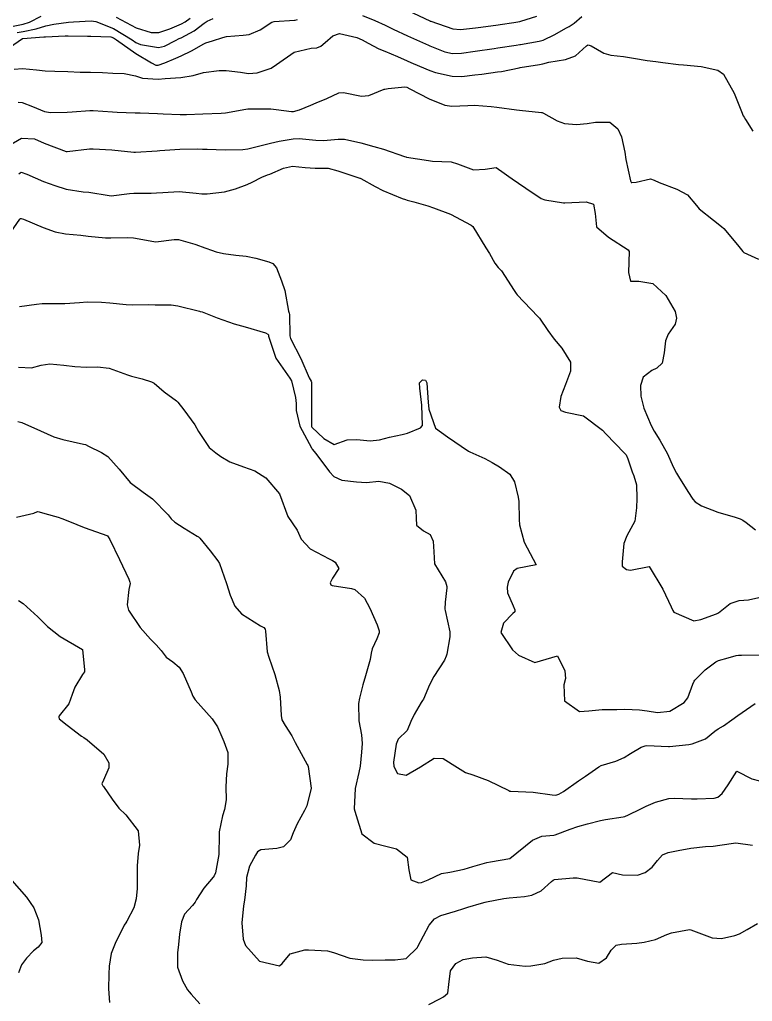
# Model space of a CAD drawing. Header units: metres. Extents: x 318500 to 325275, y 7408834 to 7428799.
# Drawn here: x 323773.1 to 323837.9, y 7421141.5 to 7421228.5 of the extents above; entities that cross this region are included whole.
import ezdxf

# ---------------------------------------------------------------- set-up
doc = ezdxf.new("R2010")
doc.units = ezdxf.units.M
doc.header["$MEASUREMENT"] = 0
for name, color, linetype in [('Curvas de Nivel 1m', 11, 'Continuous'), ('Curvas de Nivel 5m', 15, 'Continuous'), ('Vias Primárias', 230, 'Continuous')]:
    doc.layers.add(name, color=color, linetype=linetype)

msp = doc.modelspace()

# ---------------------------------------------------------------- linework, layer by layer
at = {"layer": 'Curvas de Nivel 1m', "flags": 128}
for points, elevation in [([(323772.194, 7421225.981), (323773.343, 7421226.791), (323773.371, 7421226.799), (323775.218, 7421226.927), (323775.383, 7421226.937), (323777.117, 7421227.009), (323777.384, 7421227.013), (323779.097, 7421227.002), (323779.384, 7421226.997), (323781.146, 7421226.921), (323781.383, 7421226.848), (323781.641, 7421226.677), (323783.362, 7421225.447), (323784.742, 7421224.639), (323785.145, 7421224.43), (323785.348, 7421224.417), (323785.939, 7421224.621), (323786.905, 7421225.059), (323787.36, 7421225.261), (323788.277, 7421225.681), (323789.376, 7421226.321), (323789.554, 7421226.401), (323790.145, 7421226.569), (323791.073, 7421226.867), (323791.386, 7421226.95), (323792.846, 7421227.07), (323793.389, 7421227.149), (323794.357, 7421227.548), (323795.406, 7421228.238), (323795.6, 7421228.305), (323797.409, 7421228.399), (323797.471, 7421228.408), (323797.665, 7421228.466)], 747), ([(323772.863, 7421227.322), (323773.389, 7421227.414), (323774.536, 7421227.63), (323775.397, 7421227.893), (323776.096, 7421228.057), (323777.402, 7421228.233), (323777.862, 7421228.274), (323779.405, 7421228.346), (323779.813, 7421228.295), (323781.395, 7421227.68), (323783.045, 7421226.663), (323783.377, 7421226.439), (323783.766, 7421226.262), (323785.37, 7421225.976), (323785.898, 7421226.096), (323786.861, 7421226.608), (323787.21, 7421226.775), (323787.384, 7421226.85), (323788.518, 7421227.464), (323789.403, 7421228.129), (323789.664, 7421228.318), (323790.209, 7421228.568)], 746), ([(323803.417, 7421228.832), (323804.5, 7421228.374), (323805.404, 7421227.958), (323806.134, 7421227.617), (323807.39, 7421227.036), (323808.97, 7421226.316), (323809.255, 7421226.188), (323809.378, 7421226.135), (323810.686, 7421225.603), (323811.372, 7421225.45), (323812.162, 7421225.483), (323813.374, 7421225.666), (323815.057, 7421225.915), (323815.377, 7421225.966), (323817.017, 7421226.205), (323817.328, 7421226.253), (323817.381, 7421226.26), (323819.031, 7421226.538), (323819.387, 7421226.648), (323820.41, 7421227.149), (323821.403, 7421227.691), (323821.691, 7421227.862), (323822.123, 7421228.143), (323822.814, 7421228.741)], 747), ([(323807.424, 7421229.259), (323809.372, 7421228.349), (323809.41, 7421228.332), (323809.462, 7421228.309), (323811.4, 7421227.635), (323812.089, 7421227.584), (323813.402, 7421227.721), (323813.876, 7421227.78), (323815.407, 7421228.004), (323815.599, 7421228.036), (323816.786, 7421228.209), (323817.324, 7421228.288), (323817.412, 7421228.309), (323818.84, 7421228.767)], 746), ([(323772.602, 7421224.061), (323773.343, 7421224.122), (323774.585, 7421224.014), (323775.342, 7421223.91), (323776.204, 7421223.888), (323777.341, 7421223.874), (323778.435, 7421223.818), (323779.341, 7421223.804), (323780.421, 7421223.774), (323781.34, 7421223.725), (323782.318, 7421223.693), (323783.338, 7421223.469), (323783.955, 7421223.27), (323785.335, 7421223.173), (323785.95, 7421223.235), (323787.337, 7421223.33), (323788.426, 7421223.502), (323789.342, 7421223.774), (323790.734, 7421223.949), (323791.344, 7421223.944), (323792.614, 7421223.802), (323793.342, 7421223.699), (323794.094, 7421223.761), (323795.347, 7421224.171), (323795.799, 7421224.493), (323797.371, 7421225.588), (323798.863, 7421225.936), (323799.375, 7421225.972), (323799.72, 7421226.093), (323800.112, 7421226.433), (323800.797, 7421227.018), (323801.392, 7421227.221), (323802.907, 7421226.877), (323803.384, 7421226.663), (323803.904, 7421226.382), (323804.865, 7421225.858), (323805.373, 7421225.662), (323806.514, 7421225.203), (323807.365, 7421224.809), (323807.69, 7421224.662), (323808.466, 7421224.323), (323809.355, 7421223.961), (323809.865, 7421223.789), (323811.347, 7421223.439), (323812.187, 7421223.432), (323813.35, 7421223.571), (323813.963, 7421223.638), (323815.354, 7421223.823), (323815.7, 7421223.879), (323817.256, 7421224.202), (323817.36, 7421224.219), (323819.063, 7421224.483), (323819.364, 7421224.555), (323819.885, 7421224.692), (323821.368, 7421224.913), (323822.258, 7421225.254), (323823.225, 7421226.132), (323823.313, 7421226.198), (323823.381, 7421226.215), (323823.645, 7421226.126), (323824.756, 7421225.491), (323825.372, 7421225.312), (323826.485, 7421225.197), (323827.37, 7421225.048), (323828.581, 7421224.845), (323829.367, 7421224.745), (323829.983, 7421224.658), (323831.365, 7421224.479), (323831.795, 7421224.444), (323833.363, 7421224.307), (323834.844, 7421223.975), (323835.355, 7421223.62), (323836.28, 7421221.956), (323836.926, 7421220.325), (323837.096, 7421219.943), (323837.166, 7421219.809), (323837.297, 7421219.607), (323837.938, 7421218.582)], 748), ([(323772.952, 7421221.148), (323773.305, 7421221.131), (323774.219, 7421220.776), (323775.293, 7421220.326), (323775.812, 7421220.235), (323777.293, 7421220.266), (323777.736, 7421220.29), (323779.296, 7421220.418), (323779.582, 7421220.42), (323781.294, 7421220.294), (323781.7, 7421220.27), (323783.293, 7421220.215), (323783.752, 7421220.194), (323785.293, 7421220.14), (323785.794, 7421220.121), (323787.292, 7421220.062), (323787.833, 7421220.054), (323789.293, 7421220.104), (323790.909, 7421220.171), (323791.297, 7421220.21), (323793.097, 7421220.523), (323793.27, 7421220.551), (323793.3, 7421220.553), (323795.245, 7421220.556), (323795.301, 7421220.554), (323795.774, 7421220.493), (323797.138, 7421220.312), (323797.299, 7421220.324), (323797.831, 7421220.462), (323798.857, 7421220.896), (323799.31, 7421221.091), (323800.26, 7421221.487), (323801.323, 7421221.984), (323801.74, 7421221.998), (323803.319, 7421221.667), (323803.959, 7421221.742), (323805.329, 7421222.299), (323805.374, 7421222.315), (323805.676, 7421222.357), (323807.163, 7421222.511), (323807.332, 7421222.467), (323807.6, 7421222.336), (323809.317, 7421221.443), (323810.708, 7421220.891), (323811.308, 7421220.782), (323812.729, 7421220.845), (323813.309, 7421220.875), (323814.782, 7421220.764), (323815.307, 7421220.703), (323817.039, 7421220.469), (323817.304, 7421220.438), (323819.24, 7421220.241), (323819.301, 7421220.231), (323819.422, 7421220.178), (323820.639, 7421219.505), (323821.291, 7421219.267), (323822.342, 7421219.186), (323823.291, 7421219.268), (323824.034, 7421219.371), (323825.293, 7421219.378), (323825.997, 7421218.799), (323826.335, 7421218.084), (323826.61, 7421216.73), (323826.714, 7421216.078), (323827.121, 7421214.172), (323827.162, 7421214.071), (323827.184, 7421214.035), (323827.22, 7421214.025), (323827.622, 7421214.064), (323828.899, 7421214.37), (323829.223, 7421214.247), (323829.648, 7421214.036), (323831.214, 7421213.444), (323832.15, 7421212.947), (323832.945, 7421211.994), (323833.196, 7421211.714), (323834.459, 7421210.693), (323835.173, 7421210.155), (323835.368, 7421209.958), (323836.575, 7421208.519), (323837.039, 7421207.941), (323837.139, 7421207.84), (323838.451, 7421207.238)], 749), ([(323773.003, 7421214.793), (323773.119, 7421214.894), (323773.222, 7421214.956), (323773.722, 7421214.782), (323775.211, 7421214.139), (323776.186, 7421213.77), (323777.201, 7421213.459), (323778.692, 7421213.224), (323779.197, 7421213.171), (323781.002, 7421212.874), (323781.193, 7421212.864), (323782.803, 7421213.056), (323783.196, 7421213.091), (323784.732, 7421213.102), (323785.197, 7421213.116), (323785.739, 7421213.163), (323787.206, 7421213.228), (323788.689, 7421213.101), (323789.205, 7421213.04), (323789.663, 7421213.031), (323791.207, 7421213.219), (323792.165, 7421213.491), (323793.213, 7421213.866), (323793.668, 7421214.063), (323794.514, 7421214.507), (323795.014, 7421214.712), (323795.224, 7421214.789), (323796.41, 7421215.305), (323797.235, 7421215.477), (323798.327, 7421215.36), (323799.233, 7421215.307), (323800.362, 7421215.3), (323801.23, 7421215.078), (323803.183, 7421214.429), (323803.22, 7421214.414), (323803.278, 7421214.389), (323804.524, 7421213.681), (323805.21, 7421213.334), (323806.914, 7421212.632), (323807.202, 7421212.527), (323807.351, 7421212.487), (323807.944, 7421212.329), (323809.195, 7421211.959), (323809.696, 7421211.799), (323811.184, 7421211.232), (323813.026, 7421210.261), (323813.168, 7421210.13), (323814.335, 7421208.242), (323814.636, 7421207.739), (323815.127, 7421206.896), (323815.422, 7421206.525), (323815.706, 7421206.221), (323816.825, 7421204.473), (323817.008, 7421204.201), (323817.089, 7421204.106), (323818.926, 7421202.181), (323819.058, 7421202.018), (323819.805, 7421200.926), (323820.379, 7421200.16), (323821.029, 7421199.384), (323821.811, 7421198.138), (323821.811, 7421197.325), (323821.374, 7421196.144), (323820.969, 7421195.08), (323820.798, 7421194.152), (323820.956, 7421193.868), (323821.378, 7421193.72), (323822.949, 7421193.377), (323824.636, 7421192.103), (323824.925, 7421191.798), (323826.587, 7421190.075), (323826.746, 7421189.92), (323826.895, 7421189.587), (323827.253, 7421188.434), (323827.397, 7421188.062), (323827.657, 7421187.269), (323827.67, 7421186.058), (323827.648, 7421185.247), (323827.487, 7421184.06), (323826.807, 7421182.769), (323826.533, 7421182.074), (323826.393, 7421180.458), (323826.386, 7421180.076), (323826.766, 7421179.791), (323827.11, 7421179.72), (323828.77, 7421180.04), (323829.962, 7421178.028), (323830.724, 7421176.465), (323830.847, 7421176.144), (323830.963, 7421176.016), (323832.709, 7421175.226), (323833.35, 7421175.34), (323834.718, 7421175.856), (323834.794, 7421175.884), (323834.895, 7421175.958), (323835.922, 7421176.758), (323836.736, 7421177.032), (323837.56, 7421177.105), (323838.742, 7421177.347)], 751), ([(323772.312, 7421209.643), (323773.099, 7421210.791), (323773.171, 7421210.851), (323773.231, 7421210.849), (323773.423, 7421210.786), (323775.159, 7421210.045), (323776.241, 7421209.661), (323777.151, 7421209.481), (323778.487, 7421209.383), (323779.149, 7421209.295), (323780.695, 7421209.138), (323781.147, 7421209.143), (323782.647, 7421209.165), (323783.147, 7421209.126), (323784.969, 7421208.807), (323785.143, 7421208.799), (323786.751, 7421209.001), (323787.146, 7421208.988), (323788.572, 7421208.586), (323788.995, 7421208.438), (323789.138, 7421208.385), (323790.474, 7421207.901), (323791.132, 7421207.747), (323792.208, 7421207.611), (323793.13, 7421207.507), (323793.969, 7421207.352), (323795.125, 7421207.018), (323795.489, 7421206.86), (323795.805, 7421206.49), (323796.255, 7421205.33), (323796.541, 7421204.478), (323796.881, 7421202.654), (323796.931, 7421202.472), (323796.949, 7421202.362), (323796.994, 7421200.471), (323797.036, 7421200.221), (323797.97, 7421198.456), (323798.683, 7421196.746), (323798.877, 7421196.442), (323798.901, 7421196.363), (323798.903, 7421194.441), (323798.89, 7421192.481), (323798.899, 7421192.44), (323798.929, 7421192.392), (323799.98, 7421191.364), (323800.906, 7421190.844), (323802.044, 7421191.272), (323802.913, 7421191.285), (323804.105, 7421191.179), (323804.914, 7421191.262), (323805.787, 7421191.481), (323806.921, 7421191.738), (323807.406, 7421191.85), (323808.529, 7421192.316), (323808.72, 7421192.527), (323808.655, 7421194.315), (323808.476, 7421195.818), (323808.466, 7421196.318), (323808.724, 7421196.574), (323808.983, 7421196.532), (323809.105, 7421196.308), (323809.21, 7421194.554), (323809.247, 7421194.306), (323809.288, 7421193.973), (323809.864, 7421192.296), (323810.919, 7421191.534), (323812.802, 7421190.261), (323812.899, 7421190.205), (323814.247, 7421189.593), (323814.89, 7421189.243), (323815.519, 7421188.854), (323816.439, 7421188.207), (323816.87, 7421187.53), (323817.184, 7421186.197), (323817.236, 7421185.804), (323817.258, 7421184.196), (323817.288, 7421183.723), (323817.705, 7421182.191), (323818.77, 7421180.18), (323817.08, 7421179.882), (323816.762, 7421179.647), (323816.287, 7421178.667), (323816.206, 7421178.208), (323816.242, 7421177.714), (323816.724, 7421176.568), (323816.89, 7421176.198), (323816.873, 7421176.043), (323816.715, 7421175.874), (323815.895, 7421175.02), (323815.654, 7421174.216), (323816.667, 7421172.676), (323817.198, 7421172.195), (323818.654, 7421171.545), (323820.66, 7421172.15), (323821.308, 7421170.801), (323821.373, 7421170.139), (323821.217, 7421169.556), (323821.269, 7421168.14), (323822.596, 7421167.201), (323823.439, 7421167.275), (323824.603, 7421167.401), (323825.906, 7421167.384), (323826.603, 7421167.406), (323827.915, 7421167.362), (323828.602, 7421167.267), (323829.501, 7421167.131), (323830.602, 7421167.252), (323831.868, 7421168.001), (323832.189, 7421168.424), (323832.634, 7421169.617), (323832.742, 7421169.885), (323832.811, 7421169.987), (323833.731, 7421170.896), (323834.665, 7421171.607), (323834.908, 7421171.716), (323835.761, 7421171.949), (323836.461, 7421172.153), (323836.673, 7421172.198), (323836.943, 7421172.206), (323838.673, 7421172.22)], 752), ([(323773.064, 7421203.064), (323774.566, 7421203.269), (323775.068, 7421203.317), (323776.484, 7421203.331), (323777.069, 7421203.335), (323778.374, 7421203.417), (323779.071, 7421203.473), (323780.315, 7421203.448), (323781.07, 7421203.378), (323782.501, 7421203.233), (323783.068, 7421203.216), (323784.483, 7421203.225), (323785.069, 7421203.21), (323786.479, 7421203.199), (323787.068, 7421203.128), (323789, 7421202.641), (323789.061, 7421202.625), (323789.23, 7421202.577), (323790.568, 7421202.07), (323791.053, 7421201.877), (323792.054, 7421201.538), (323793.048, 7421201.276), (323794.827, 7421200.718), (323795.041, 7421200.605), (323795.088, 7421200.547), (323795.1, 7421200.499), (323795.11, 7421200.428), (323795.752, 7421198.489), (323796.984, 7421196.713), (323797.124, 7421196.468), (323797.496, 7421194.992), (323797.535, 7421194.461), (323797.549, 7421193.863), (323797.868, 7421192.456), (323798.901, 7421190.536), (323798.969, 7421190.439), (323799.274, 7421190.058), (323800.483, 7421188.424), (323800.874, 7421188.006), (323801.591, 7421187.687), (323802.867, 7421187.528), (323803.753, 7421187.49), (323804.869, 7421187.595), (323805.793, 7421187.424), (323806.858, 7421186.894), (323807.56, 7421186.329), (323808.129, 7421185.022), (323808.172, 7421184.32), (323808.195, 7421183.701), (323808.809, 7421183.216), (323809.393, 7421182.888), (323809.662, 7421182.297), (323809.734, 7421181.348), (323809.793, 7421180.295), (323810.746, 7421178.679), (323810.874, 7421178.279), (323810.867, 7421178.151), (323810.726, 7421176.883), (323810.698, 7421176.28), (323810.718, 7421176.136), (323811.131, 7421174.276), (323811.15, 7421173.809), (323810.873, 7421172.278), (323810.827, 7421172.11), (323810.655, 7421171.746), (323809.723, 7421170.294), (323809.351, 7421169.577), (323808.801, 7421168.307), (323808.726, 7421168.191), (323808.605, 7421168.008), (323807.971, 7421166.938), (323807.694, 7421166.319), (323807.359, 7421165.535), (323806.564, 7421164.773), (323806.397, 7421164.332), (323806.14, 7421162.732), (323806.169, 7421162.335), (323806.521, 7421161.724), (323807.27, 7421161.571), (323808.53, 7421162.31), (323809.751, 7421163.083), (323810.542, 7421163.05), (323811.803, 7421162.267), (323812.523, 7421161.807), (323813.176, 7421161.594), (323814.513, 7421161.103), (323816.369, 7421160.202), (323816.455, 7421160.156), (323816.5, 7421160.158), (323816.541, 7421160.158), (323818.499, 7421160.057), (323820.185, 7421159.834), (323820.505, 7421159.812), (323820.771, 7421159.881), (323821.191, 7421160.14), (323822.52, 7421161.072), (323823.14, 7421161.497), (323824.02, 7421162.105), (323824.317, 7421162.318), (323824.535, 7421162.42), (323825.813, 7421162.809), (323826.546, 7421163.152), (323827.111, 7421163.502), (323828.065, 7421164.047), (323828.42, 7421164.184), (323828.562, 7421164.195), (323830.474, 7421164.108), (323830.561, 7421164.109), (323832.263, 7421164.296), (323832.565, 7421164.348), (323833.751, 7421164.794), (323834.583, 7421165.461), (323834.859, 7421165.684), (323835.338, 7421165.953), (323836.081, 7421166.46), (323836.599, 7421166.844), (323838.155, 7421167.917)], 753), ([(323772.994, 7421197.698), (323774.145, 7421197.62), (323774.997, 7421197.878), (323775.762, 7421197.989), (323776.997, 7421197.86), (323777.957, 7421197.764), (323778.995, 7421197.696), (323779.971, 7421197.719), (323780.994, 7421197.604), (323782.636, 7421197.013), (323782.983, 7421196.889), (323783.932, 7421196.646), (323784.746, 7421196.402), (323784.976, 7421196.268), (323785.87, 7421195.517), (323786.961, 7421194.697), (323787.075, 7421194.599), (323787.617, 7421193.927), (323788.577, 7421192.584), (323788.921, 7421191.99), (323789.858, 7421190.566), (323790.444, 7421190.105), (323790.892, 7421189.791), (323791.673, 7421189.323), (323792.884, 7421188.881), (323793.898, 7421188.51), (323794.871, 7421187.906), (323796.065, 7421186.482), (323796.82, 7421184.47), (323797.623, 7421183.273), (323797.986, 7421182.452), (323798.788, 7421181.623), (323800.472, 7421180.726), (323800.772, 7421180.58), (323800.989, 7421180.417), (323801.31, 7421179.864), (323800.749, 7421179.002), (323800.564, 7421178.6), (323800.6, 7421178.421), (323800.739, 7421178.35), (323802.447, 7421178.105), (323802.736, 7421178.007), (323803.595, 7421177.244), (323804.066, 7421176.37), (323804.698, 7421174.888), (323804.878, 7421174.358), (323804.881, 7421174.164), (323804.679, 7421173.628), (323804.277, 7421172.754), (323804.188, 7421172.367), (323804.085, 7421171.799), (323803.677, 7421170.374), (323803.445, 7421169.561), (323803.134, 7421168.382), (323803.059, 7421167.927), (323803.1, 7421166.382), (323803.336, 7421165.147), (323803.392, 7421164.378), (323803.313, 7421163.614), (323803.195, 7421162.38), (323803.093, 7421161.809), (323802.765, 7421160.386), (323802.674, 7421158.58), (323802.727, 7421158.386), (323802.862, 7421157.996), (323803.345, 7421156.377), (323804.438, 7421155.541), (323805.483, 7421155.295), (323806.431, 7421155.06), (323807.377, 7421154.32), (323807.52, 7421153.207), (323807.682, 7421152.317), (323808.396, 7421152.047), (323808.637, 7421152.065), (323809.207, 7421152.298), (323810.406, 7421152.875), (323811.125, 7421152.987), (323812.41, 7421153.264), (323813.157, 7421153.499), (323814.424, 7421153.846), (323814.739, 7421153.912), (323816.43, 7421154.2), (323818.447, 7421155.829), (323819.285, 7421156.167), (323820.33, 7421156.274), (323820.452, 7421156.302), (323821.788, 7421156.802), (323822.464, 7421157.034), (323823.306, 7421157.273), (323824.472, 7421157.572), (323824.909, 7421157.658), (323826.477, 7421157.889), (323826.623, 7421157.923), (323826.941, 7421158.063), (323827.962, 7421158.574), (323828.492, 7421158.838), (323829.34, 7421159.189), (323830.502, 7421159.512), (323830.969, 7421159.547), (323832.502, 7421159.48), (323833.006, 7421159.479), (323834.504, 7421159.531), (323834.841, 7421159.62), (323835.232, 7421159.953), (323835.758, 7421160.707), (323836.53, 7421161.94), (323837.859, 7421161.256), (323838.522, 7421161.061)], 754), ([(323772.816, 7421184.413), (323774.349, 7421184.767), (323774.668, 7421184.917), (323774.822, 7421184.891), (323775.321, 7421184.752), (323776.485, 7421184.403), (323776.816, 7421184.285), (323777.5, 7421184.036), (323778.808, 7421183.503), (323779.383, 7421183.279), (323780.801, 7421182.79), (323780.868, 7421182.746), (323780.912, 7421182.678), (323781.05, 7421182.423), (323781.929, 7421180.663), (323782.744, 7421178.922), (323782.845, 7421178.649), (323782.853, 7421178.534), (323782.734, 7421178.021), (323782.599, 7421176.652), (323782.713, 7421176.173), (323783.737, 7421174.64), (323784.675, 7421173.6), (323785.17, 7421173.125), (323785.596, 7421172.616), (323786.061, 7421172.016), (323786.65, 7421171.607), (323787.197, 7421171.144), (323787.54, 7421170.586), (323788.254, 7421168.936), (323788.406, 7421168.573), (323788.605, 7421168.254), (323790.128, 7421166.555), (323790.573, 7421165.863), (323790.974, 7421164.954), (323791.155, 7421164.541), (323791.512, 7421163.569), (323791.503, 7421162.535), (323791.37, 7421161.685), (323791.324, 7421160.538), (323791.341, 7421159.39), (323791.214, 7421158.539), (323791.032, 7421157.981), (323790.734, 7421156.546), (323790.728, 7421156.263), (323790.71, 7421154.546), (323790.404, 7421152.93), (323790.292, 7421152.66), (323790.205, 7421152.552), (323789.382, 7421151.563), (323788.735, 7421150.566), (323788.599, 7421150.335), (323788.362, 7421150.035), (323787.675, 7421149.256), (323787.406, 7421148.584), (323787.234, 7421147.492), (323787.146, 7421146.588), (323787.052, 7421145.846), (323787.051, 7421144.589), (323787.498, 7421143.356), (323787.935, 7421142.575), (323788.074, 7421142.389), (323788.256, 7421142.187), (323789.027, 7421141.341)], 756), ([(323772.986, 7421177.049), (323773.4, 7421176.78), (323774.702, 7421175.584), (323775.553, 7421174.747), (323776.677, 7421173.857), (323778.66, 7421172.71), (323778.832, 7421170.898), (323778.824, 7421170.707), (323778.745, 7421170.602), (323778.637, 7421170.479), (323777.975, 7421169.361), (323777.739, 7421168.719), (323777.438, 7421167.881), (323776.581, 7421166.827), (323776.548, 7421166.763), (323776.54, 7421166.731), (323776.543, 7421166.694), (323776.578, 7421166.55), (323777.298, 7421165.997), (323778.563, 7421165.021), (323778.751, 7421164.897), (323779.07, 7421164.702), (323780.541, 7421163.441), (323780.981, 7421162.673), (323780.976, 7421162.221), (323780.507, 7421161.127), (323780.37, 7421160.814), (323780.42, 7421160.681), (323780.448, 7421160.63), (323780.499, 7421160.556), (323781.269, 7421159.449), (323781.867, 7421158.659), (323782.471, 7421158.073), (323783.56, 7421156.639), (323783.685, 7421155.383), (323783.583, 7421154.638), (323783.496, 7421153.552), (323783.477, 7421152.639), (323783.47, 7421151.553), (323783.387, 7421150.64), (323783.182, 7421149.818), (323782.57, 7421148.648), (323782.473, 7421148.514), (323782.337, 7421148.308), (323781.528, 7421146.662), (323781.195, 7421145.778), (323781.003, 7421144.669), (323780.983, 7421143.966), (323780.941, 7421142.67), (323781.02, 7421141.441)], 757), ([(323772.392, 7421152.257), (323773.702, 7421150.77), (323774.356, 7421149.835), (323774.748, 7421148.754), (323774.979, 7421147.403), (323775.063, 7421146.749), (323774.727, 7421146.341), (323774.309, 7421146.018), (323773.687, 7421145.381), (323773.244, 7421144.776), (323772.983, 7421144.076)], 758), ([(323809.284, 7421141.265), (323810.263, 7421141.786), (323810.584, 7421141.957), (323810.946, 7421142.27), (323811.041, 7421143.032), (323811.188, 7421144.267), (323811.665, 7421144.894), (323812.305, 7421145.242), (323813.136, 7421145.413), (323814.309, 7421145.487), (323815.336, 7421145.183), (323816.299, 7421144.833), (323817.8, 7421144.675), (323818.298, 7421144.689), (323819.547, 7421144.912), (323820.306, 7421145.187), (323821.07, 7421145.377), (323822.309, 7421145.392), (323823.305, 7421145.105), (323824.303, 7421144.926), (323824.995, 7421145.397), (323825.4, 7421146.079), (323825.863, 7421146.539), (323826.328, 7421146.617), (323827.684, 7421146.696), (323828.331, 7421146.78), (323829.342, 7421147.023), (323830.342, 7421147.468), (323830.741, 7421147.617), (323832.349, 7421147.914), (323832.442, 7421147.895), (323834.338, 7421147.161), (323835.17, 7421147.12), (323836.342, 7421147.374), (323836.756, 7421147.522), (323837.438, 7421147.924), (323838.355, 7421148.452)], 756)]:
    msp.add_lwpolyline(points, dxfattribs=dict(at, elevation=elevation))
at = {"layer": 'Curvas de Nivel 5m', "flags": 128}
for points, elevation in [([(323772.364, 7421227.837), (323773.399, 7421228.065), (323773.959, 7421228.224), (323774.99, 7421228.766)], 745), ([(323781.61, 7421228.678), (323783.396, 7421227.72), (323784.717, 7421227.314), (323785.39, 7421227.328), (323786.366, 7421227.645), (323787.402, 7421228.084), (323787.734, 7421228.268), (323788.18, 7421228.592)], 745), ([(323771.25, 7421216.82), (323773.262, 7421217.954), (323774.387, 7421217.899), (323775.257, 7421217.506), (323777.21, 7421216.781), (323777.25, 7421216.774), (323777.285, 7421216.774), (323779.253, 7421217.013), (323779.576, 7421217.028), (323781.253, 7421216.937), (323783.177, 7421216.735), (323783.251, 7421216.729), (323783.324, 7421216.732), (323785.252, 7421216.851), (323785.495, 7421216.869), (323787.254, 7421216.99), (323788.826, 7421217.013), (323789.254, 7421217.004), (323789.664, 7421216.982), (323791.256, 7421216.919), (323792.837, 7421216.946), (323793.257, 7421217.008), (323794.457, 7421217.313), (323795.265, 7421217.516), (323796.045, 7421217.712), (323797.272, 7421217.917), (323797.8, 7421217.934), (323799.27, 7421217.795), (323799.961, 7421217.742), (323801.272, 7421217.866), (323801.817, 7421217.866), (323803.267, 7421217.541), (323804.413, 7421217.222), (323805.259, 7421216.976), (323807.114, 7421216.341), (323807.249, 7421216.302), (323807.299, 7421216.29), (323809.245, 7421215.973), (323809.613, 7421215.936), (323811.244, 7421215.868), (323811.813, 7421215.703), (323813.233, 7421215.159), (323814.269, 7421215.21), (323815.237, 7421215.38), (323816.842, 7421214.206), (323817.079, 7421214.062), (323817.218, 7421213.98), (323817.87, 7421213.537), (323819.204, 7421212.625), (323819.525, 7421212.497), (323821.201, 7421212.241), (323821.294, 7421212.242), (323823.202, 7421212.326), (323823.853, 7421212.113), (323823.997, 7421211.303), (323824.096, 7421210.111), (323825.157, 7421209.204), (323826.912, 7421208.073), (323826.99, 7421207.924), (323826.94, 7421206.073), (323827.109, 7421205.304), (323827.853, 7421205.314), (323829.106, 7421205.098), (323830.251, 7421204.028), (323831.069, 7421202.61), (323831.194, 7421202.018), (323831.055, 7421201.495), (323830.455, 7421200.617), (323830.207, 7421200.028), (323830.085, 7421198.968), (323829.905, 7421198.031), (323829.439, 7421197.6), (323829, 7421197.397), (323828.237, 7421196.805), (323828.008, 7421196.055), (323828.043, 7421195.126), (323828.299, 7421194.05), (323828.937, 7421192.525), (323829.208, 7421192.037), (323829.72, 7421191.23), (323830.38, 7421190.025), (323830.889, 7421188.872), (323831.177, 7421188.309), (323831.369, 7421188.013), (323832.18, 7421186.681), (323832.631, 7421185.993), (323832.847, 7421185.761), (323833.406, 7421185.417), (323834.833, 7421184.841), (323836.369, 7421184.402), (323836.825, 7421184.251), (323837.038, 7421184.152), (323837.353, 7421183.932), (323838.182, 7421183.281)], 750), ([(323772.932, 7421192.892), (323773.266, 7421192.785), (323774.919, 7421192.045), (323776.116, 7421191.538), (323776.908, 7421191.274), (323778.728, 7421190.886), (323778.902, 7421190.842), (323779.186, 7421190.706), (323780.34, 7421190.134), (323780.891, 7421189.778), (323781.882, 7421188.67), (323782.862, 7421187.486), (323784.002, 7421186.638), (323784.841, 7421186.049), (323786.211, 7421184.609), (323786.485, 7421184.274), (323786.814, 7421183.959), (323787.647, 7421183.431), (323788.802, 7421182.738), (323788.905, 7421182.673), (323789.024, 7421182.568), (323789.924, 7421181.418), (323790.626, 7421180.551), (323790.766, 7421180.299), (323791.394, 7421178.54), (323791.702, 7421177.508), (323792.128, 7421176.529), (323792.71, 7421175.841), (323794.388, 7421174.801), (323794.692, 7421174.636), (323794.81, 7421174.489), (323794.841, 7421174.335), (323794.992, 7421172.487), (323795.12, 7421172.021), (323795.671, 7421170.48), (323796.035, 7421169.06), (323796.134, 7421168.475), (323796.211, 7421166.848), (323796.279, 7421166.473), (323796.575, 7421165.977), (323797.166, 7421165.061), (323797.462, 7421164.456), (323798.531, 7421162.528), (323798.58, 7421162.439), (323798.617, 7421162.351), (323798.875, 7421160.434), (323798.484, 7421158.85), (323798.286, 7421158.443), (323797.638, 7421157.277), (323797.281, 7421156.458), (323797.053, 7421155.848), (323796.432, 7421155.244), (323795.828, 7421155.077), (323794.427, 7421154.977), (323794.136, 7421154.782), (323793.954, 7421154.497), (323793.431, 7421153.525), (323793.14, 7421152.509), (323793.124, 7421151.774), (323792.983, 7421150.511), (323792.875, 7421150), (323792.753, 7421148.514), (323792.87, 7421147.057), (323793.066, 7421146.509), (323794.299, 7421145.101), (323796.083, 7421144.682), (323796.297, 7421144.904), (323797.016, 7421145.753), (323798.315, 7421146.116), (323798.627, 7421146.123), (323800.314, 7421146.01), (323800.851, 7421145.865), (323802.305, 7421145.388), (323803.462, 7421145.213), (323804.302, 7421145.192), (323805.407, 7421145.24), (323806.303, 7421145.213), (323807.278, 7421145.348), (323808.271, 7421146.31), (323808.288, 7421146.343), (323808.321, 7421146.405), (323809.3, 7421148.296), (323809.786, 7421148.851), (323810.353, 7421149.141), (323811.647, 7421149.548), (323812.365, 7421149.762), (323812.737, 7421149.875), (323813.926, 7421150.234), (323814.266, 7421150.337), (323814.372, 7421150.365), (323815.919, 7421150.665), (323816.378, 7421150.719), (323817.727, 7421150.832), (323818.382, 7421150.958), (323819.221, 7421151.328), (323820.144, 7421152.153), (323820.271, 7421152.282), (323820.403, 7421152.348), (323822.037, 7421152.494), (323822.405, 7421152.473), (323824.4, 7421152.1), (323825.536, 7421152.96), (323826.41, 7421152.759), (323827.732, 7421152.729), (323828.414, 7421152.949), (323829.032, 7421153.423), (323829.498, 7421154.029), (323829.949, 7421154.51), (323830.437, 7421154.738), (323831.333, 7421154.901), (323832.441, 7421155.104), (323833.745, 7421155.272), (323834.443, 7421155.299), (323835.013, 7421155.385), (323836.446, 7421155.572), (323837.902, 7421155.376)], 755)]:
    msp.add_lwpolyline(points, dxfattribs=dict(at, elevation=elevation))
at = {"layer": 'Vias Primárias'}
for points in [[(323715.644, 7420145.548, 0), (323709.04, 7420132.939)], [(323831.088, 7420001.787, 0), (323833.844, 7420008.443, 0.220888)]]:
    msp.add_lwpolyline(points, format="xyb", dxfattribs=at)

doc.saveas('drawing.dxf')
